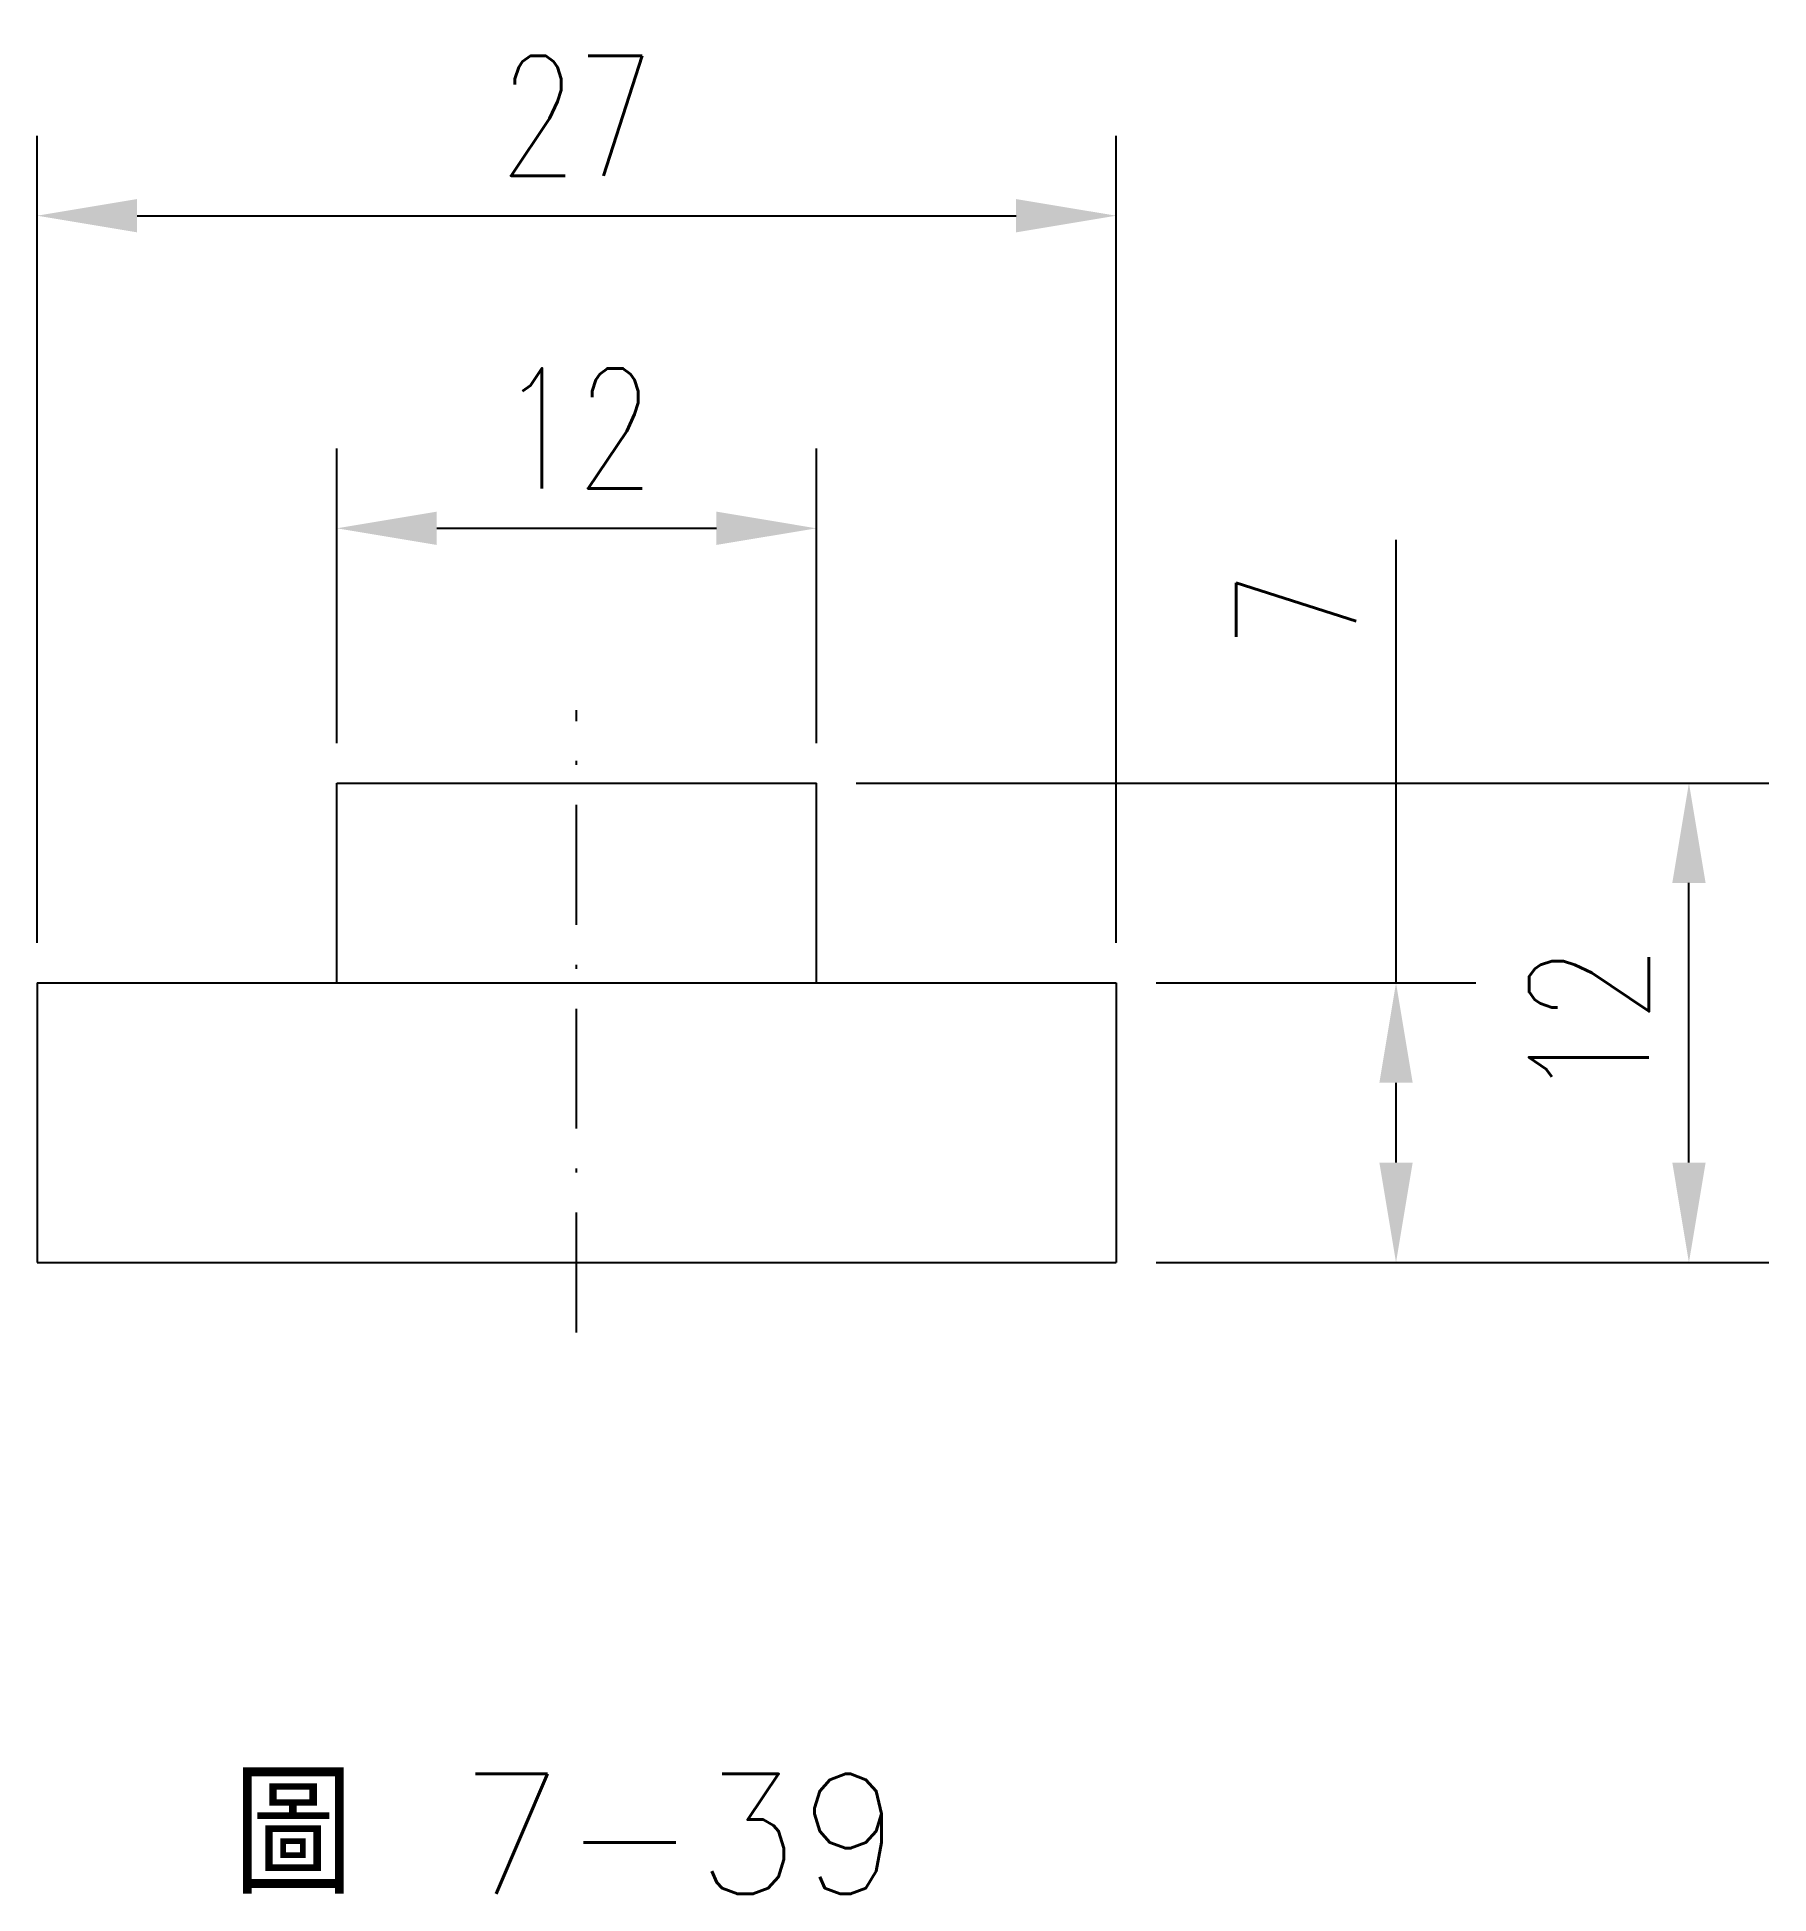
# Model space of a CAD drawing. Extents: x 232.2 to 275.5, y -243.9 to -197.4.
import ezdxf

# ---------------------------------------------------------------- set-up
doc = ezdxf.new("R2010")
doc.units = 0
doc.linetypes.add('CEN3', pattern=[5, 3, -1, 0, -1])
doc.layers.get('0').update_dxf_attribs({"color": 3, "linetype": 'CONTINUOUS'})
doc.layers.get('DEFPOINTS').update_dxf_attribs({"color": 3, "linetype": 'CONTINUOUS'})
doc.layers.add('CENT3', color=1, linetype='CEN3')
doc.layers.add('輪廓線', color=7, linetype='CONTINUOUS')
doc.styles.add('CNS1', font='txt.shx', dxfattribs={"height": 3, "bigfont": 'chineset.shx'})
doc.styles.add('CNS75', font='txt.shx', dxfattribs={"width": 0.75, "height": 3})
doc.dimstyles.new('CNS', dxfattribs={"dimscale": 0, "dimtxt": 3, "dimasz": 2.5, "dimexe": 2, "dimexo": 1, "dimgap": 1, "dimtad": 1, "dimdec": 1, "dimdsep": 46, "dimtxsty": 'CNS75', "dimcen": 0, "dimclrd": 3, "dimclre": 3, "dimclrt": 3, "dimadec": 0, "dimazin": 0, "dimtp": 0.3, "dimtm": 0.3, "dimtfac": 1, "dimtdec": 1, "dimtmove": 0, "dimatfit": 3, "dimfxl": 2, "dimtolj": 1, "dimtzin": 0, "dimarcsym": 0})

# ---------------------------------------------------------------- blocks, each defined once
blk = doc.blocks.new('*D34')
at = {"color": 3, "lineweight": -2}
for p, q in [((232.203, -220.065), (232.203, -199.868)), ((259.203, -220.065), (259.203, -199.868)), ((234.703, -201.868), (256.703, -201.868))]:
    blk.add_line(p, q, dxfattribs=at)
at = {"color": 3}
for points in [[(234.703, -201.452), (234.703, -202.285), (232.203, -201.868)], [(256.703, -201.452), (256.703, -202.285), (259.203, -201.868)]]:
    blk.add_solid(points, dxfattribs=at)
at = {"layer": 'DEFPOINTS', "color": 0}
for p in [(259.203, -201.868), (232.203, -221.065), (259.203, -221.065)]:
    blk.add_point(p, dxfattribs=at)
at = {"color": 3, "insert": (245.703, -199.368), "char_height": 3, "attachment_point": 5, "style": 'CNS75'}
blk.add_mtext('\\A1;27', dxfattribs=at)
blk = doc.blocks.new('*D35')
at = {"layer": 'DEFPOINTS', "color": 0}
for p in [(259.203, -221.065), (266.209, -221.065), (259.203, -228.065)]:
    blk.add_point(p, dxfattribs=at)
at = {"layer": '輪廓線', "color": 3, "lineweight": -2}
for p, q in [((266.209, -221.065), (266.209, -209.979)), ((260.203, -221.065), (268.209, -221.065)), ((266.209, -225.565), (266.209, -223.565)), ((260.203, -228.065), (268.209, -228.065))]:
    blk.add_line(p, q, dxfattribs=at)
at = {"layer": '輪廓線', "color": 3}
for points in [[(265.792, -223.565), (266.626, -223.565), (266.209, -221.065)], [(265.792, -225.565), (266.626, -225.565), (266.209, -228.065)]]:
    blk.add_solid(points, dxfattribs=at)
at = {"layer": '輪廓線', "color": 3, "insert": (263.709, -211.729), "char_height": 3, "attachment_point": 5, "rotation": 90, "style": 'CNS75'}
blk.add_mtext('\\A1;7', dxfattribs=at)
blk = doc.blocks.new('*D36')
at = {"layer": 'DEFPOINTS', "color": 0}
for p in [(251.703, -216.065), (273.539, -216.065), (259.203, -228.065)]:
    blk.add_point(p, dxfattribs=at)
at = {"layer": '輪廓線', "color": 3, "lineweight": -2}
for p, q in [((252.703, -216.065), (275.539, -216.065)), ((273.539, -225.565), (273.539, -218.565)), ((260.203, -228.065), (275.539, -228.065))]:
    blk.add_line(p, q, dxfattribs=at)
at = {"layer": '輪廓線', "color": 3}
for points in [[(273.123, -218.565), (273.956, -218.565), (273.539, -216.065)], [(273.123, -225.565), (273.956, -225.565), (273.539, -228.065)]]:
    blk.add_solid(points, dxfattribs=at)
at = {"layer": '輪廓線', "color": 3, "insert": (271.039, -222.065), "char_height": 3, "attachment_point": 5, "rotation": 90, "style": 'CNS75'}
blk.add_mtext('\\A1;12', dxfattribs=at)
blk = doc.blocks.new('*D38')
at = {"color": 3, "lineweight": -2}
for p, q in [((239.703, -215.065), (239.703, -207.691)), ((251.703, -215.065), (251.703, -207.691)), ((242.203, -209.691), (249.203, -209.691))]:
    blk.add_line(p, q, dxfattribs=at)
at = {"color": 3}
for points in [[(242.203, -209.274), (242.203, -210.107), (239.703, -209.691)], [(249.203, -209.274), (249.203, -210.107), (251.703, -209.691)]]:
    blk.add_solid(points, dxfattribs=at)
at = {"layer": 'DEFPOINTS', "color": 0}
for p in [(251.703, -209.691), (239.703, -216.065), (251.703, -216.065)]:
    blk.add_point(p, dxfattribs=at)
at = {"color": 3, "insert": (245.703, -207.191), "char_height": 3, "attachment_point": 5, "style": 'CNS75'}
blk.add_mtext('\\A1;12', dxfattribs=at)

msp = doc.modelspace()

# ---------------------------------------------------------------- linework, layer by layer
at = {"layer": 'CENT3'}
msp.add_line((245.703, -229.813), (245.703, -214.245), dxfattribs=at)
at = {"layer": '輪廓線'}
for p, q in [((239.703, -216.065), (251.703, -216.065)), ((239.703, -221.065), (239.703, -216.065)), ((251.703, -221.065), (251.703, -216.065)), ((232.203, -221.065), (232.203, -228.065)), ((232.203, -221.065), (259.203, -221.065)), ((259.203, -221.065), (259.203, -228.065)), ((232.203, -228.065), (259.203, -228.065))]:
    msp.add_line(p, q, dxfattribs=at)

# ---------------------------------------------------------------- texts
at = {"layer": '輪廓線', "style": 'CNS1'}
msp.add_text('圖 7-39', height=3, dxfattribs=at).set_placement((237.112, -243.863))

# ---------------------------------------------------------------- dimensions: what is measured, and where the dimension line sits
dim = msp.add_linear_dim(base=(259.203, -201.868), p1=(232.203, -221.065), p2=(259.203, -221.065), dimstyle='CNS', override={"dimscale": 1})
dim.commit()
dim.dimension.update_dxf_attribs({"geometry": '*D34', "text_midpoint": (245.703, -199.368)})
at = {"color": 2}
dim = msp.add_linear_dim(base=(251.703, -209.691), p1=(239.703, -216.065), p2=(251.703, -216.065), dimstyle='CNS', override={"dimscale": 1}, dxfattribs=at)
dim.commit()
dim.dimension.update_dxf_attribs({"geometry": '*D38', "text_midpoint": (245.703, -207.191)})
at = {"layer": '輪廓線'}
dim = msp.add_linear_dim(base=(266.209, -221.065), p1=(259.203, -228.065), p2=(259.203, -221.065), angle=90, dimstyle='CNS', override={"dimscale": 1}, dxfattribs=at)
dim.commit()
dim.dimension.update_dxf_attribs({"geometry": '*D35', "text_midpoint": (266.209, -211.729), "dimtype": 160})
dim = msp.add_linear_dim(base=(273.539, -216.065), p1=(259.203, -228.065), p2=(251.703, -216.065), angle=90, dimstyle='CNS', override={"dimscale": 1}, dxfattribs=at)
dim.commit()
dim.dimension.update_dxf_attribs({"geometry": '*D36', "text_midpoint": (271.039, -222.065)})

doc.saveas('drawing.dxf')
